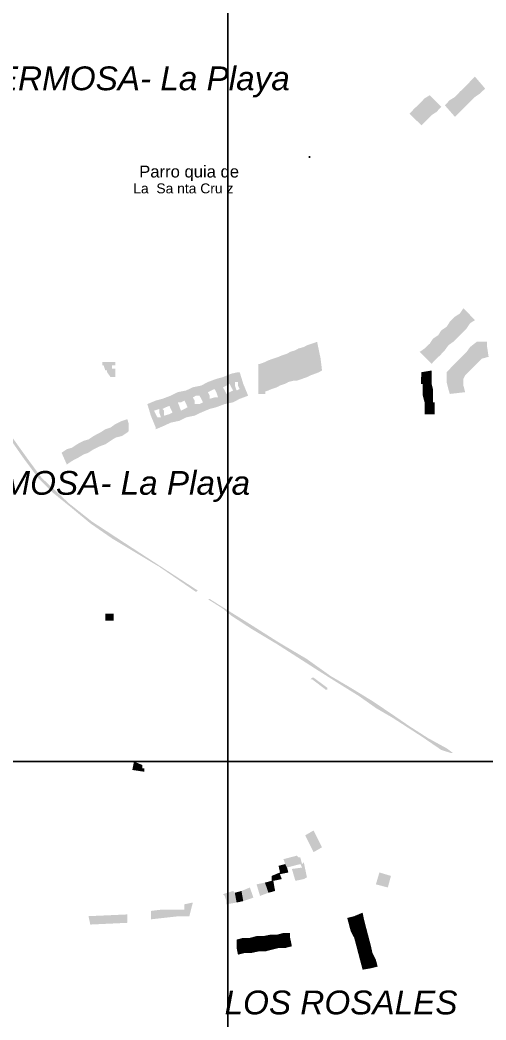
# Model space of a CAD drawing. Header units: millimetres. Extents: x -3588 to 75209, y -3737 to 38254.
# Drawn here: x 5937 to 6313, y 3921 to 4728 of the extents above; entities that cross this region are included whole.
import ezdxf

# ---------------------------------------------------------------- set-up
doc = ezdxf.new("R2010")
doc.units = ezdxf.units.MM
for name, color, linetype in [('H', 250, 'Continuous'), ('P', 253, 'Continuous'), ('T', 7, 'Continuous')]:
    doc.layers.add(name, color=color, linetype=linetype)

msp = doc.modelspace()

# ---------------------------------------------------------------- hatches: boundary and pattern name
at = {"layer": 'H', "linetype": 'Continuous'}
for points in [[(6312.276, 4672.984), (6308.324, 4669.031), (6300.146, 4678.633), (6304.099, 4682.57), (6312.276, 4672.984), (6312.276, 4672.984)], [(6304.099, 4666.198), (6300.146, 4662.245), (6291.952, 4670.439), (6296.193, 4674.392), (6304.099, 4666.198), (6304.099, 4666.198)], [(6308.324, 4669.031), (6304.099, 4666.198), (6296.193, 4674.392), (6300.146, 4678.633), (6308.324, 4669.031), (6308.324, 4669.031)], [(6273.035, 4654.068), (6269.098, 4651.523), (6259.496, 4660.837), (6263.449, 4665.078), (6273.035, 4654.068), (6273.035, 4654.068)], [(6273.035, 4654.068), (6263.449, 4665.078), (6267.674, 4667.623), (6276.988, 4658.309), (6273.035, 4654.068), (6273.035, 4654.068)], [(6296.193, 4658.309), (6291.952, 4654.068), (6283.774, 4663.67), (6287.999, 4666.198), (6296.193, 4658.309), (6296.193, 4658.309)], [(6300.146, 4662.245), (6296.193, 4658.309), (6287.999, 4666.198), (6291.952, 4670.439), (6300.146, 4662.245), (6300.146, 4662.245)], [(6264.857, 4647.298), (6260.905, 4643.345), (6251.302, 4652.659), (6255.255, 4656.884), (6264.857, 4647.298), (6264.857, 4647.298)], [(6269.098, 4651.523), (6264.857, 4647.298), (6255.255, 4656.884), (6259.496, 4660.837), (6269.098, 4651.523), (6269.098, 4651.523)], [(6291.952, 4654.068), (6287.999, 4650.115), (6279.821, 4659.429), (6283.774, 4663.67), (6291.952, 4654.068), (6291.952, 4654.068)], [(5823.075, 4548.491), (5805.567, 4574.177), (5792.028, 4594.502), (5792.028, 4595.91), (5793.436, 4597.334), (5793.436, 4595.91), (5806.991, 4575.585), (5824.483, 4549.899), (5825.892, 4548.491), (5836.63, 4532.119), (5861.18, 4494.286), (5888.29, 4455.061), (5917.929, 4410.171), (5932.892, 4388.71), (5943.615, 4373.763), (5954.625, 4358.799), (5970.709, 4343.836), (5976.359, 4338.474), (5983.128, 4333.113), (5995.275, 4323.511), (6026.322, 4303.186), (6080.527, 4267.898), (6079.118, 4266.762), (6049.463, 4287.086), (6011.359, 4309.956), (5993.867, 4322.103), (5978.903, 4334.521), (5963.94, 4346.652), (5951.793, 4358.799), (5939.662, 4375.171), (5927.515, 4392.663), (5901.829, 4430.496), (5877.28, 4467.192), (5854.41, 4501.072), (5824.483, 4547.083), (5823.075, 4548.491), (5823.075, 4548.491)], [(6304.099, 4486.109), (6300.146, 4483.564), (6291.952, 4491.47), (6294.784, 4495.711), (6304.099, 4486.109), (6304.099, 4486.109)], [(6297.313, 4479.323), (6293.36, 4475.386), (6283.774, 4484.7), (6287.999, 4488.925), (6297.313, 4479.323), (6297.313, 4479.323)], [(6300.146, 4483.564), (6297.313, 4479.323), (6287.999, 4488.925), (6291.952, 4491.47), (6300.146, 4483.564), (6300.146, 4483.564)], [(6290.543, 4472.553), (6286.591, 4468.601), (6276.988, 4477.915), (6281.229, 4480.747), (6290.543, 4472.553), (6290.543, 4472.553)], [(6293.36, 4475.386), (6290.543, 4472.553), (6281.229, 4480.747), (6283.774, 4484.7), (6293.36, 4475.386), (6293.36, 4475.386)], [(6279.821, 4461.831), (6275.868, 4457.59), (6267.674, 4467.192), (6270.219, 4471.145), (6279.821, 4461.831), (6279.821, 4461.831)], [(6282.638, 4465.784), (6279.821, 4461.831), (6270.219, 4471.145), (6274.46, 4473.962), (6282.638, 4465.784), (6282.638, 4465.784)], [(6286.591, 4468.601), (6282.638, 4465.784), (6274.46, 4473.962), (6276.988, 4477.915), (6286.591, 4468.601), (6286.591, 4468.601)], [(6166.051, 4450.82), (6164.642, 4449.684), (6163.234, 4449.684), (6159.281, 4461.831), (6161.826, 4463.239), (6166.051, 4450.82), (6166.051, 4450.82)], [(6170.003, 4452.229), (6167.187, 4450.82), (6166.051, 4450.82), (6161.826, 4463.239), (6166.051, 4464.376), (6170.003, 4452.229), (6170.003, 4452.229)], [(6172.836, 4453.637), (6171.412, 4452.229), (6170.003, 4452.229), (6166.051, 4464.376), (6168.595, 4465.784), (6172.836, 4453.637), (6172.836, 4453.637)], [(6176.789, 4455.061), (6173.956, 4453.637), (6172.836, 4453.637), (6168.595, 4465.784), (6172.836, 4467.192), (6176.789, 4455.061), (6176.789, 4455.061)], [(6179.606, 4455.061), (6176.789, 4455.061), (6172.836, 4467.192), (6176.789, 4468.601), (6179.606, 4455.061), (6179.606, 4455.061)], [(6273.035, 4455.061), (6269.098, 4450.82), (6259.496, 4460.423), (6263.449, 4463.239), (6273.035, 4455.061), (6273.035, 4455.061)], [(6275.868, 4457.59), (6273.035, 4455.061), (6263.449, 4463.239), (6267.674, 4467.192), (6275.868, 4457.59), (6275.868, 4457.59)], [(6309.748, 4455.061), (6305.507, 4450.82), (6297.313, 4460.423), (6300.146, 4464.376), (6309.748, 4455.061), (6309.748, 4455.061)], [(6309.748, 4455.061), (6300.146, 4464.376), (6305.507, 4468.601), (6308.324, 4468.601), (6309.748, 4455.061), (6309.748, 4455.061)], [(6313.685, 4465.784), (6315.109, 4456.47), (6309.748, 4455.061), (6308.324, 4468.601), (6313.685, 4468.601), (6313.685, 4465.784), (6313.685, 4465.784)], [(6145.726, 4442.915), (6144.318, 4442.915), (6142.909, 4441.506), (6137.548, 4453.637), (6141.501, 4455.061), (6145.726, 4442.915), (6145.726, 4442.915)], [(6149.679, 4444.051), (6146.862, 4444.051), (6145.726, 4442.915), (6141.501, 4455.061), (6145.726, 4456.47), (6149.679, 4444.051), (6149.679, 4444.051)], [(6152.511, 4445.459), (6151.087, 4445.459), (6149.679, 4444.051), (6145.726, 4456.47), (6148.27, 4457.59), (6152.511, 4445.459), (6152.511, 4445.459)], [(6156.464, 4446.867), (6153.632, 4446.867), (6152.511, 4445.459), (6148.27, 4457.59), (6152.511, 4458.998), (6156.464, 4446.867), (6156.464, 4446.867)], [(6159.281, 4448.276), (6157.873, 4448.276), (6156.464, 4446.867), (6152.511, 4458.998), (6155.04, 4460.423), (6159.281, 4448.276), (6159.281, 4448.276)], [(6163.234, 4449.684), (6160.417, 4448.276), (6159.281, 4448.276), (6155.04, 4460.423), (6159.281, 4461.831), (6163.234, 4449.684), (6163.234, 4449.684)], [(6180.742, 4445.459), (6178.197, 4444.051), (6173.956, 4453.637), (6176.789, 4455.061), (6179.606, 4455.061), (6180.742, 4445.459), (6180.742, 4445.459)], [(6302.962, 4448.276), (6298.737, 4444.051), (6290.543, 4453.637), (6293.36, 4456.47), (6302.962, 4448.276), (6302.962, 4448.276)], [(6305.507, 4450.82), (6302.962, 4448.276), (6293.36, 4456.47), (6297.313, 4460.423), (6305.507, 4450.82), (6305.507, 4450.82)], [(6010.238, 4440.098), (6007.406, 4444.051), (6007.406, 4445.459), (6005.997, 4445.459), (6004.589, 4449.684), (6003.453, 4449.684), (6003.453, 4452.229), (6014.191, 4452.229), (6014.191, 4449.684), (6011.359, 4449.684), (6011.359, 4446.867), (6014.191, 4446.867), (6014.191, 4441.506), (6014.191, 4440.098), (6010.238, 4440.098), (6010.238, 4440.098)], [(6136.14, 4440.098), (6133.307, 4438.674), (6130.762, 4437.265), (6129.354, 4437.265), (6129.354, 4450.82), (6130.762, 4450.82), (6136.14, 4440.098), (6136.14, 4440.098)], [(6138.956, 4440.098), (6137.548, 4440.098), (6136.14, 4440.098), (6130.762, 4450.82), (6134.715, 4452.229), (6138.956, 4440.098), (6138.956, 4440.098)], [(6142.909, 4441.506), (6140.093, 4441.506), (6138.956, 4440.098), (6134.715, 4452.229), (6137.548, 4453.637), (6142.909, 4441.506), (6142.909, 4441.506)], [(6157.873, 4437.265), (6153.632, 4436.145), (6151.087, 4445.459), (6152.511, 4445.459), (6153.632, 4446.867), (6157.873, 4437.265), (6157.873, 4437.265)], [(6160.417, 4437.265), (6157.873, 4437.265), (6153.632, 4446.867), (6156.464, 4446.867), (6157.873, 4448.276), (6160.417, 4437.265), (6160.417, 4437.265)], [(6164.642, 4438.674), (6160.417, 4437.265), (6157.873, 4448.276), (6159.281, 4448.276), (6160.417, 4448.276), (6164.642, 4438.674), (6164.642, 4438.674)], [(6168.595, 4440.098), (6164.642, 4438.674), (6160.417, 4448.276), (6163.234, 4449.684), (6164.642, 4449.684), (6168.595, 4440.098), (6168.595, 4440.098)], [(6171.412, 4441.506), (6168.595, 4440.098), (6164.642, 4449.684), (6166.051, 4450.82), (6167.187, 4450.82), (6171.412, 4441.506), (6171.412, 4441.506)], [(6175.365, 4442.915), (6171.412, 4441.506), (6167.187, 4450.82), (6170.003, 4452.229), (6171.412, 4452.229), (6175.365, 4442.915), (6175.365, 4442.915)], [(6178.197, 4444.051), (6175.365, 4442.915), (6171.412, 4452.229), (6172.836, 4453.637), (6173.956, 4453.637), (6178.197, 4444.051), (6178.197, 4444.051)], [(6296.193, 4441.506), (6294.784, 4438.674), (6281.229, 4444.051), (6286.591, 4449.684), (6296.193, 4441.506), (6296.193, 4441.506)], [(6298.737, 4444.051), (6296.193, 4441.506), (6286.591, 4449.684), (6290.543, 4453.637), (6298.737, 4444.051), (6298.737, 4444.051)], [(6095.49, 4437.265), (6098.307, 4427.951), (6095.49, 4427.951), (6094.066, 4430.496), (6091.537, 4429.359), (6088.705, 4436.145), (6095.49, 4438.674), (6095.49, 4437.265), (6095.49, 4437.265)], [(6102.26, 4429.359), (6098.307, 4427.951), (6095.49, 4437.265), (6095.49, 4438.674), (6100.851, 4440.098), (6102.26, 4440.098), (6103.668, 4433.312), (6100.851, 4431.904), (6102.26, 4429.359), (6102.26, 4429.359)], [(6110.438, 4436.145), (6110.438, 4433.312), (6107.621, 4431.904), (6106.213, 4434.737), (6103.668, 4433.312), (6102.26, 4440.098), (6100.851, 4440.098), (6107.621, 4442.915), (6107.621, 4441.506), (6110.438, 4436.145), (6110.438, 4436.145)], [(6114.391, 4444.051), (6117.223, 4434.737), (6112.982, 4433.312), (6112.982, 4436.145), (6110.438, 4436.145), (6107.621, 4441.506), (6107.621, 4442.915), (6112.982, 4444.051), (6114.391, 4444.051), (6114.391, 4444.051)], [(6137.548, 4429.359), (6133.307, 4427.951), (6130.762, 4437.265), (6133.307, 4438.674), (6137.548, 4429.359), (6137.548, 4429.359)], [(6140.093, 4430.496), (6137.548, 4429.359), (6133.307, 4438.674), (6136.14, 4440.098), (6137.548, 4440.098), (6140.093, 4430.496), (6140.093, 4430.496)], [(6144.318, 4431.904), (6140.093, 4430.496), (6137.548, 4440.098), (6138.956, 4440.098), (6140.093, 4441.506), (6144.318, 4431.904), (6144.318, 4431.904)], [(6146.862, 4433.312), (6144.318, 4431.904), (6140.093, 4441.506), (6142.909, 4441.506), (6144.318, 4442.915), (6146.862, 4433.312), (6146.862, 4433.312)], [(6151.087, 4434.737), (6146.862, 4433.312), (6144.318, 4442.915), (6145.726, 4442.915), (6146.862, 4444.051), (6151.087, 4434.737), (6151.087, 4434.737)], [(6153.632, 4436.145), (6151.087, 4434.737), (6146.862, 4444.051), (6149.679, 4444.051), (6151.087, 4445.459), (6153.632, 4436.145), (6153.632, 4436.145)], [(6260.616, 4434.449), (6269.098, 4434.449), (6269.098, 4440.098), (6260.616, 4440.098), (6260.616, 4434.449)], [(6269.098, 4440.098), (6260.905, 4440.098), (6260.905, 4444.051), (6269.098, 4445.459), (6269.098, 4440.098), (6269.098, 4440.098)], [(6294.784, 4438.674), (6281.229, 4436.145), (6281.229, 4444.051), (6294.784, 4438.674), (6294.784, 4438.674)], [(6294.784, 4433.312), (6282.638, 4430.496), (6281.229, 4436.145), (6294.784, 4438.674), (6294.784, 4433.312), (6294.784, 4433.312)], [(6077.982, 4421.182), (6073.741, 4419.773), (6071.213, 4429.359), (6076.574, 4431.904), (6076.574, 4430.496), (6079.118, 4425.134), (6076.574, 4423.726), (6077.982, 4421.182), (6077.982, 4421.182)], [(6083.343, 4433.312), (6085.888, 4423.726), (6083.343, 4422.59), (6081.935, 4425.134), (6079.118, 4425.134), (6076.574, 4430.496), (6076.574, 4431.904), (6083.343, 4433.312), (6083.343, 4433.312)], [(6090.113, 4425.134), (6085.888, 4423.726), (6083.343, 4433.312), (6088.705, 4436.145), (6091.537, 4429.359), (6088.705, 4427.951), (6090.113, 4425.134), (6090.113, 4425.134)], [(6107.621, 4421.182), (6106.213, 4427.951), (6109.029, 4429.359), (6107.621, 4431.904), (6110.438, 4433.312), (6111.862, 4429.359), (6114.391, 4422.59), (6109.029, 4419.773), (6107.621, 4421.182), (6107.621, 4421.182)], [(6121.176, 4425.134), (6114.391, 4422.59), (6111.862, 4429.359), (6114.391, 4430.496), (6112.982, 4433.312), (6117.223, 4434.737), (6121.176, 4425.134), (6121.176, 4425.134)], [(6129.354, 4426.543), (6135.003, 4426.543), (6135.003, 4437.553), (6129.354, 4437.553), (6129.354, 4426.543)], [(6270.219, 4430.496), (6262.041, 4429.359), (6262.041, 4434.737), (6269.098, 4434.737), (6270.219, 4430.496), (6270.219, 4430.496)], [(6270.219, 4425.134), (6262.041, 4425.134), (6262.041, 4429.359), (6270.219, 4430.496), (6270.219, 4425.134), (6270.219, 4425.134)], [(6296.193, 4427.951), (6283.774, 4426.543), (6282.638, 4430.496), (6294.784, 4433.312), (6296.193, 4427.951), (6296.193, 4427.951)], [(6046.647, 4421.182), (6052.008, 4422.59), (6054.841, 4415.82), (6052.008, 4414.412), (6053.416, 4412.988), (6049.463, 4411.579), (6049.463, 4414.412), (6046.647, 4419.773), (6046.647, 4421.182), (6046.647, 4421.182)], [(6058.794, 4425.134), (6061.61, 4415.82), (6058.794, 4414.412), (6057.657, 4416.941), (6054.841, 4415.82), (6052.008, 4422.59), (6058.794, 4425.134), (6058.794, 4425.134)], [(6065.563, 4416.941), (6061.61, 4415.82), (6058.794, 4425.134), (6064.427, 4427.951), (6064.427, 4426.543), (6066.972, 4419.773), (6064.427, 4419.773), (6065.563, 4416.941), (6065.563, 4416.941)], [(6071.213, 4429.359), (6073.741, 4419.773), (6071.213, 4418.349), (6069.788, 4421.182), (6066.972, 4419.773), (6064.427, 4426.543), (6064.427, 4427.951), (6071.213, 4429.359), (6071.213, 4429.359)], [(6083.343, 4411.579), (6081.935, 4418.349), (6084.752, 4419.773), (6083.343, 4422.59), (6085.888, 4423.726), (6090.113, 4414.412), (6083.343, 4411.579), (6083.343, 4411.579)], [(6090.113, 4414.412), (6085.888, 4423.726), (6090.113, 4425.134), (6090.113, 4422.59), (6094.066, 4423.726), (6095.49, 4416.941), (6095.49, 4415.82), (6090.113, 4414.412), (6090.113, 4414.412)], [(6095.49, 4416.941), (6094.066, 4423.726), (6096.899, 4423.726), (6095.49, 4427.951), (6098.307, 4427.951), (6102.26, 4418.349), (6095.49, 4415.82), (6095.49, 4416.941), (6095.49, 4416.941)], [(6102.26, 4418.349), (6098.307, 4427.951), (6102.26, 4429.359), (6103.668, 4426.543), (6106.213, 4427.951), (6107.621, 4421.182), (6109.029, 4419.773), (6102.26, 4418.349), (6102.26, 4418.349)], [(6270.219, 4419.773), (6263.449, 4419.773), (6262.041, 4425.134), (6270.219, 4425.134), (6270.219, 4419.773), (6270.219, 4419.773)], [(6044.102, 4409.035), (6042.694, 4409.035), (6039.877, 4418.349), (6046.647, 4421.182), (6046.647, 4419.773), (6049.463, 4414.412), (6045.239, 4412.988), (6046.647, 4410.171), (6044.102, 4409.035), (6044.102, 4409.035)], [(6065.563, 4404.81), (6058.794, 4403.401), (6057.657, 4410.171), (6060.202, 4411.579), (6058.794, 4414.412), (6061.61, 4415.82), (6065.563, 4406.218), (6065.563, 4404.81), (6065.563, 4404.81)], [(6065.563, 4416.941), (6066.972, 4412.988), (6069.788, 4414.412), (6071.213, 4407.626), (6065.563, 4404.81), (6065.563, 4406.218), (6061.61, 4415.82), (6065.563, 4416.941), (6065.563, 4416.941)], [(6071.213, 4407.626), (6069.788, 4414.412), (6072.333, 4415.82), (6071.213, 4418.349), (6073.741, 4419.773), (6077.982, 4410.171), (6077.982, 4409.035), (6071.213, 4407.626), (6071.213, 4407.626)], [(6077.982, 4410.171), (6073.741, 4419.773), (6077.982, 4421.182), (6077.982, 4418.349), (6081.935, 4418.349), (6083.343, 4411.579), (6077.982, 4409.035), (6077.982, 4410.171), (6077.982, 4410.171)], [(6263.449, 4414.124), (6271.627, 4414.124), (6271.627, 4419.773), (6263.449, 4419.773), (6263.449, 4414.124)], [(6271.627, 4410.171), (6263.449, 4410.171), (6263.449, 4414.412), (6271.627, 4415.82), (6271.627, 4410.171), (6271.627, 4410.171)], [(6046.647, 4410.171), (6048.055, 4407.626), (6050.888, 4407.626), (6053.416, 4400.857), (6046.647, 4398.024), (6046.647, 4399.448), (6042.694, 4409.035), (6044.102, 4409.035), (6046.647, 4410.171), (6046.647, 4410.171)], [(6053.416, 4412.988), (6053.416, 4409.035), (6057.657, 4410.171), (6058.794, 4403.401), (6053.416, 4400.857), (6050.888, 4407.626), (6049.463, 4411.579), (6053.416, 4412.988), (6053.416, 4412.988)], [(6014.191, 4391.255), (6010.238, 4388.71), (6005.997, 4398.024), (6010.238, 4399.448), (6014.191, 4391.255), (6014.191, 4391.255)], [(6019.553, 4392.663), (6014.191, 4391.255), (6010.238, 4399.448), (6014.191, 4402.265), (6019.553, 4392.663), (6019.553, 4392.663)], [(6023.778, 4395.496), (6019.553, 4392.663), (6014.191, 4402.265), (6019.553, 4404.81), (6023.778, 4395.496), (6023.778, 4395.496)], [(6023.778, 4395.496), (6019.553, 4404.81), (6023.778, 4406.218), (6024.914, 4402.265), (6024.914, 4396.616), (6023.778, 4395.496), (6023.778, 4395.496)], [(6002.044, 4384.485), (5996.683, 4381.94), (5992.442, 4389.846), (5996.683, 4392.663), (6002.044, 4384.485), (6002.044, 4384.485)], [(6005.997, 4385.893), (6002.044, 4384.485), (5996.683, 4392.663), (6002.044, 4395.496), (6005.997, 4385.893), (6005.997, 4385.893)], [(6010.238, 4388.71), (6005.997, 4385.893), (6002.044, 4395.496), (6005.997, 4398.024), (6010.238, 4388.71), (6010.238, 4388.71)], [(5984.264, 4375.171), (5978.903, 4372.338), (5974.95, 4381.94), (5978.903, 4383.077), (5984.264, 4375.171), (5984.264, 4375.171)], [(5988.489, 4377.699), (5984.264, 4375.171), (5978.903, 4383.077), (5983.128, 4385.893), (5988.489, 4377.699), (5988.489, 4377.699)], [(5992.442, 4379.124), (5988.489, 4377.699), (5983.128, 4385.893), (5988.489, 4388.71), (5992.442, 4379.124), (5992.442, 4379.124)], [(5996.683, 4381.94), (5992.442, 4379.124), (5988.489, 4388.71), (5992.442, 4389.846), (5996.683, 4381.94), (5996.683, 4381.94)], [(5978.903, 4372.338), (5974.95, 4369.522), (5970.709, 4379.124), (5974.95, 4381.94), (5978.903, 4372.338), (5978.903, 4372.338)], [(6090.113, 4259.992), (6088.705, 4261.128), (6090.113, 4261.128), (6100.851, 4254.343), (6122.584, 4240.804), (6145.726, 4226.112), (6168.595, 4212.573), (6187.512, 4199.018), (6203.883, 4189.416), (6221.391, 4178.693), (6237.763, 4167.683), (6251.302, 4158.369), (6266.266, 4148.766), (6281.229, 4140.588), (6286.591, 4136.636), (6285.182, 4136.636), (6276.988, 4139.18), (6260.905, 4150.191), (6237.763, 4165.138), (6224.208, 4173.044), (6210.653, 4182.646), (6188.92, 4196.201), (6178.197, 4202.971), (6163.234, 4212.573), (6144.318, 4224.704), (6123.993, 4236.851), (6107.621, 4247.573), (6100.851, 4253.223), (6090.113, 4259.992), (6090.113, 4259.992)], [(6005.997, 4243.62), (6012.767, 4243.62), (6012.767, 4249.27), (6005.997, 4249.27), (6005.997, 4243.62)], [(6184.967, 4188.007), (6183.559, 4188.007), (6172.836, 4196.201), (6171.412, 4196.201), (6172.836, 4197.61), (6173.956, 4197.61), (6184.967, 4189.416), (6184.967, 4188.007), (6184.967, 4188.007)], [(6035.924, 4127.033), (6035.924, 4124.489), (6037.333, 4124.489), (6037.333, 4121.672), (6027.73, 4123.08), (6029.139, 4129.866), (6035.924, 4127.033), (6035.924, 4127.033)], [(6173.956, 4056.745), (6167.187, 4070.3), (6173.956, 4074.253), (6180.742, 4060.698), (6173.956, 4056.745), (6173.956, 4056.745)], [(6164.642, 4047.143), (6163.234, 4047.143), (6152.511, 4044.326), (6151.087, 4047.143), (6149.679, 4051.096), (6160.417, 4053.928), (6161.826, 4052.504), (6163.234, 4052.504), (6164.642, 4047.143), (6164.642, 4047.143)], [(6153.632, 4040.373), (6146.862, 4038.965), (6146.862, 4040.373), (6145.726, 4045.734), (6151.087, 4047.143), (6152.511, 4044.326), (6153.632, 4040.373), (6153.632, 4040.373)], [(6166.051, 4035.012), (6159.281, 4033.604), (6156.464, 4043.19), (6164.642, 4044.326), (6166.051, 4035.012), (6166.051, 4035.012)], [(6166.051, 4035.012), (6164.642, 4044.326), (6163.234, 4047.143), (6164.642, 4047.143), (6166.051, 4048.567), (6168.595, 4036.42), (6166.051, 4035.012), (6166.051, 4035.012)], [(6148.27, 4035.012), (6141.501, 4033.604), (6140.093, 4033.604), (6140.093, 4037.557), (6146.862, 4040.373), (6146.862, 4038.965), (6148.27, 4035.012), (6148.27, 4035.012)], [(6224.208, 4030.771), (6227.025, 4040.373), (6236.339, 4037.557), (6233.81, 4028.242), (6224.208, 4030.771), (6224.208, 4030.771)], [(6117.223, 4017.232), (6115.815, 4025.41), (6122.584, 4028.242), (6125.401, 4020.048), (6117.223, 4017.232), (6117.223, 4017.232)], [(6134.715, 4032.179), (6137.548, 4024.001), (6130.762, 4021.457), (6127.946, 4030.771), (6134.715, 4032.179), (6134.715, 4032.179)], [(6141.501, 4033.604), (6142.909, 4025.41), (6137.548, 4024.001), (6134.715, 4032.179), (6140.093, 4033.604), (6141.501, 4033.604), (6141.501, 4033.604)], [(6110.438, 4024.001), (6111.862, 4016.096), (6103.668, 4014.687), (6103.668, 4017.232), (6102.26, 4021.457), (6100.851, 4022.865), (6109.029, 4025.41), (6110.438, 4024.001), (6110.438, 4024.001)], [(6110.438, 4024.001), (6115.815, 4025.41), (6117.223, 4017.232), (6111.862, 4016.096), (6110.438, 4024.001), (6110.438, 4024.001)], [(6042.694, 4009.326), (6052.008, 4010.446), (6069.788, 4010.446), (6069.788, 4014.687), (6076.574, 4016.096), (6073.741, 4005.085), (6065.563, 4005.085), (6042.694, 4002.54), (6042.694, 4009.326), (6042.694, 4009.326)], [(6023.778, 4006.493), (6023.778, 4005.085), (6023.778, 3999.724), (5993.867, 3998.315), (5992.442, 4005.085), (6023.778, 4006.493), (6023.778, 4006.493)], [(6207.836, 4002.54), (6209.245, 4003.677), (6209.245, 4001.132), (6207.836, 3999.724), (6202.475, 3998.315), (6201.067, 4003.677), (6206.7, 4005.085), (6207.836, 4002.54), (6207.836, 4002.54)], [(6214.606, 4002.54), (6209.245, 4001.132), (6209.245, 4003.677), (6207.836, 4002.54), (6206.7, 4005.085), (6213.486, 4007.918), (6214.606, 4002.54), (6214.606, 4002.54)], [(6209.245, 3996.907), (6210.653, 3998.315), (6210.653, 3995.771), (6209.245, 3995.771), (6203.883, 3992.954), (6202.475, 3998.315), (6207.836, 3999.724), (6209.245, 3996.907), (6209.245, 3996.907)], [(6210.653, 3992.954), (6212.061, 3992.954), (6213.486, 3990.122), (6212.061, 3990.122), (6206.7, 3987.593), (6203.883, 3992.954), (6209.245, 3995.771), (6210.653, 3992.954), (6210.653, 3992.954)], [(6216.014, 3996.907), (6210.653, 3995.771), (6210.653, 3998.315), (6209.245, 3996.907), (6207.836, 3999.724), (6209.245, 4001.132), (6214.606, 4002.54), (6216.014, 3996.907), (6216.014, 3996.907)], [(6217.438, 3991.53), (6213.486, 3990.122), (6212.061, 3992.954), (6210.653, 3992.954), (6209.245, 3995.771), (6210.653, 3995.771), (6216.014, 3996.907), (6217.438, 3991.53), (6217.438, 3991.53)], [(6117.223, 3982.216), (6114.391, 3982.216), (6114.391, 3980.807), (6111.862, 3979.399), (6111.862, 3986.169), (6117.223, 3987.593), (6117.223, 3982.216), (6117.223, 3982.216)], [(6122.584, 3983.352), (6119.768, 3982.216), (6119.768, 3980.807), (6117.223, 3980.807), (6117.223, 3982.216), (6117.223, 3987.593), (6122.584, 3987.593), (6122.584, 3983.352), (6122.584, 3983.352)], [(6127.946, 3983.352), (6125.401, 3983.352), (6125.401, 3982.216), (6122.584, 3980.807), (6122.584, 3983.352), (6122.584, 3987.593), (6127.946, 3989.001), (6127.946, 3983.352), (6127.946, 3983.352)], [(6133.307, 3984.76), (6130.762, 3983.352), (6130.762, 3982.216), (6127.946, 3982.216), (6127.946, 3983.352), (6127.946, 3989.001), (6133.307, 3989.001), (6133.307, 3984.76), (6133.307, 3984.76)], [(6138.956, 3984.76), (6136.14, 3984.76), (6136.14, 3983.352), (6133.307, 3983.352), (6133.307, 3984.76), (6133.307, 3989.001), (6138.956, 3990.122), (6138.956, 3984.76), (6138.956, 3984.76)], [(6144.318, 3986.169), (6141.501, 3984.76), (6141.501, 3983.352), (6138.956, 3983.352), (6138.956, 3984.76), (6138.956, 3990.122), (6144.318, 3990.122), (6144.318, 3986.169), (6144.318, 3986.169)], [(6149.679, 3986.169), (6146.862, 3986.169), (6146.862, 3984.76), (6144.318, 3984.76), (6144.318, 3986.169), (6144.318, 3990.122), (6149.679, 3991.53), (6149.679, 3986.169), (6149.679, 3986.169)], [(6155.04, 3987.593), (6152.511, 3986.169), (6152.511, 3984.76), (6149.679, 3984.76), (6149.679, 3986.169), (6149.679, 3991.53), (6155.04, 3991.53), (6155.04, 3987.593), (6155.04, 3987.593)], [(6156.464, 3980.807), (6151.087, 3979.399), (6149.679, 3984.76), (6152.511, 3984.76), (6152.511, 3986.169), (6155.04, 3987.593), (6156.464, 3980.807), (6156.464, 3980.807)], [(6212.061, 3987.593), (6213.486, 3987.593), (6214.606, 3984.76), (6213.486, 3984.76), (6207.836, 3983.352), (6206.7, 3987.593), (6212.061, 3990.122), (6212.061, 3987.593), (6212.061, 3987.593)], [(6218.847, 3986.169), (6214.606, 3984.76), (6213.486, 3987.593), (6212.061, 3987.593), (6212.061, 3990.122), (6213.486, 3990.122), (6217.438, 3991.53), (6218.847, 3986.169), (6218.847, 3986.169)], [(6117.223, 3980.807), (6118.632, 3975.446), (6112.982, 3974.038), (6111.862, 3979.399), (6114.391, 3980.807), (6114.391, 3982.216), (6117.223, 3982.216), (6117.223, 3980.807), (6117.223, 3980.807)], [(6122.584, 3980.807), (6123.993, 3975.446), (6118.632, 3975.446), (6117.223, 3980.807), (6119.768, 3980.807), (6119.768, 3982.216), (6122.584, 3983.352), (6122.584, 3980.807), (6122.584, 3980.807)], [(6127.946, 3982.216), (6129.354, 3976.582), (6123.993, 3975.446), (6122.584, 3980.807), (6125.401, 3982.216), (6125.401, 3983.352), (6127.946, 3983.352), (6127.946, 3982.216), (6127.946, 3982.216)], [(6133.307, 3983.352), (6134.715, 3976.582), (6129.354, 3976.582), (6127.946, 3982.216), (6130.762, 3982.216), (6130.762, 3983.352), (6133.307, 3984.76), (6133.307, 3983.352), (6133.307, 3983.352)], [(6138.956, 3983.352), (6140.093, 3977.991), (6134.715, 3976.582), (6133.307, 3983.352), (6136.14, 3983.352), (6136.14, 3984.76), (6138.956, 3984.76), (6138.956, 3983.352), (6138.956, 3983.352)], [(6144.318, 3984.76), (6145.726, 3979.399), (6140.093, 3977.991), (6138.956, 3983.352), (6141.501, 3983.352), (6141.501, 3984.76), (6144.318, 3986.169), (6144.318, 3984.76), (6144.318, 3984.76)], [(6149.679, 3984.76), (6151.087, 3979.399), (6145.726, 3979.399), (6144.318, 3984.76), (6146.862, 3984.76), (6146.862, 3986.169), (6149.679, 3986.169), (6149.679, 3984.76), (6149.679, 3984.76)], [(6213.486, 3982.216), (6214.606, 3982.216), (6216.014, 3979.399), (6214.606, 3979.399), (6209.245, 3977.991), (6207.836, 3983.352), (6213.486, 3984.76), (6213.486, 3982.216), (6213.486, 3982.216)], [(6214.606, 3976.582), (6216.014, 3976.582), (6217.438, 3974.038), (6216.014, 3974.038), (6210.653, 3972.629), (6209.245, 3977.991), (6214.606, 3979.399), (6214.606, 3976.582), (6214.606, 3976.582)], [(6220.255, 3980.807), (6216.014, 3979.399), (6214.606, 3982.216), (6213.486, 3982.216), (6213.486, 3984.76), (6214.606, 3984.76), (6218.847, 3986.169), (6220.255, 3980.807), (6220.255, 3980.807)], [(6221.391, 3975.446), (6217.438, 3974.038), (6216.014, 3976.582), (6214.606, 3976.582), (6214.606, 3979.399), (6216.014, 3979.399), (6220.255, 3980.807), (6221.391, 3975.446), (6221.391, 3975.446)], [(6216.014, 3971.205), (6217.438, 3971.205), (6218.847, 3968.677), (6217.438, 3968.677), (6212.061, 3967.268), (6210.653, 3972.629), (6216.014, 3974.038), (6216.014, 3971.205), (6216.014, 3971.205)], [(6224.208, 3969.797), (6218.847, 3968.677), (6217.438, 3971.205), (6216.014, 3971.205), (6216.014, 3974.038), (6217.438, 3974.038), (6221.391, 3975.446), (6224.208, 3969.797), (6224.208, 3969.797)], [(6218.847, 3965.844), (6220.255, 3965.844), (6220.255, 3963.027), (6213.486, 3961.891), (6212.061, 3967.268), (6217.438, 3968.677), (6218.847, 3965.844), (6218.847, 3965.844)], [(6225.616, 3964.436), (6220.255, 3963.027), (6220.255, 3965.844), (6218.847, 3965.844), (6217.438, 3968.677), (6218.847, 3968.677), (6224.208, 3969.797), (6225.616, 3964.436), (6225.616, 3964.436)]]:
    msp.add_hatch(color=256, dxfattribs=at).paths.add_polyline_path(points)

# ---------------------------------------------------------------- linework, layer by layer
at = {"layer": 'P', "const_width": 1.2}
for points in [[(6104.804, -520.269), (6104.804, 8805.959)], [(-1120.072, 4129.866), (14080.559, 4129.866)]]:
    msp.add_lwpolyline(points, dxfattribs=at)
at = {"layer": 'P'}
msp.add_lwpolyline([(6171.14, 4617.659), (6170.003, 4617.659)], dxfattribs=at)

# ---------------------------------------------------------------- texts
at = {"layer": 'T', "attachment_point": 1}
for s, insert, char_height in [('{\\fArial|b0|i1|c0|p18;VILLAHERMOSA- La Playa}', (5825.267, 4690.828), 19.20446), ('{\\fArial|b0|i0|c0|p18;Parro quia de}', (6033.316, 4610.81), 9.60223), ('{\\fArial|b0|i0|c0|p18;La  Sa nta Cru z}', (6028.515, 4596.406), 8.00186), ('{\\fArial|b0|i1|c0|p18;VILLAHERMOSA- La Playa}', (5793.26, 4364.352), 19.20446), ('{\\fArial|b0|i1|c0|p18;LOS ROSALES}', (6102.132, 3945.055), 19.20446)]:
    msp.add_mtext(s, dxfattribs=dict(at, insert=insert, char_height=char_height))

doc.saveas('drawing.dxf')
